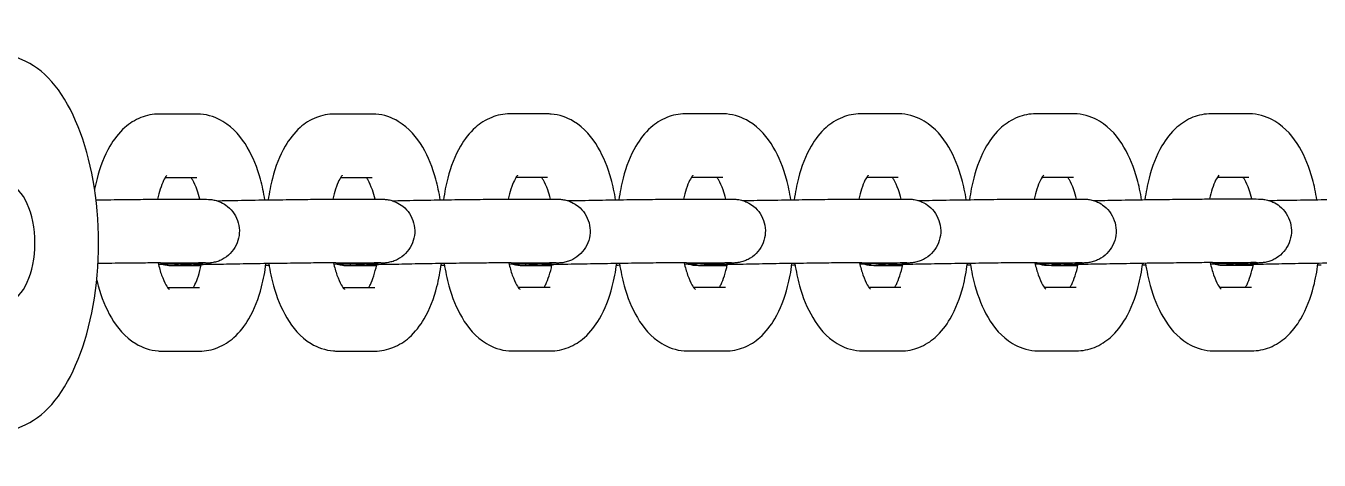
# Model space of a CAD drawing. Header units: millimetres. Extents: x 9332 to 13832, y 185 to 4585.
# Drawn here: x 10366.2 to 10488, y 2364.8 to 2405.7 of the extents above; entities that cross this region are included whole.
import ezdxf

# ---------------------------------------------------------------- set-up
doc = ezdxf.new("R2010")
doc.units = ezdxf.units.MM
doc.layers.add('AM_4', color=3, linetype='Continuous', lineweight=25)

msp = doc.modelspace()

# ---------------------------------------------------------------- linework, layer by layer
at = {"layer": 'AM_4'}
for p, q in [((10366.17, 2402.29), (10358.6, 2405.66)), ((10382.27, 2397.36), (10378.72, 2397.36)), ((10398.79, 2397.36), (10395.24, 2397.36)), ((10415.31, 2397.37), (10411.76, 2397.37)), ((10431.82, 2397.37), (10428.28, 2397.37)), ((10448.34, 2397.38), (10444.79, 2397.37)), ((10464.86, 2397.38), (10461.31, 2397.38)), ((10481.38, 2397.38), (10477.83, 2397.38)), ((10382.28, 2391.36), (10379.3, 2391.36)), ((10398.79, 2391.36), (10395.81, 2391.36)), ((10415.31, 2391.37), (10412.33, 2391.37)), ((10431.83, 2391.37), (10428.85, 2391.37)), ((10448.34, 2391.38), (10445.37, 2391.38)), ((10464.86, 2391.38), (10461.88, 2391.38)), ((10481.38, 2391.38), (10478.4, 2391.38)), ((10378.86, 2389.34), (10382.45, 2389.34)), ((10395.37, 2389.34), (10398.97, 2389.34)), ((10411.89, 2389.34), (10415.49, 2389.34)), ((10428.41, 2389.35), (10432, 2389.35)), ((10444.92, 2389.35), (10448.52, 2389.35)), ((10461.44, 2389.35), (10465.04, 2389.35)), ((10477.96, 2389.36), (10481.55, 2389.36)), ((10378.86, 2383.34), (10382.45, 2383.34)), ((10382.68, 2383.05), (10380.71, 2383.05)), ((10395.37, 2383.34), (10398.97, 2383.34)), ((10399.2, 2383.06), (10397.23, 2383.06)), ((10411.89, 2383.34), (10415.49, 2383.34)), ((10415.71, 2383.06), (10413.75, 2383.06)), ((10428.41, 2383.35), (10432, 2383.35)), ((10432.23, 2383.07), (10430.26, 2383.06)), ((10444.92, 2383.35), (10448.52, 2383.35)), ((10448.75, 2383.07), (10446.78, 2383.07)), ((10461.44, 2383.35), (10465.04, 2383.35)), ((10465.26, 2383.07), (10463.3, 2383.07)), ((10477.96, 2383.36), (10481.55, 2383.36)), ((10481.78, 2383.08), (10479.81, 2383.08)), ((10379.51, 2381.03), (10382.53, 2381.03)), ((10396.03, 2381.03), (10399.05, 2381.03)), ((10412.55, 2381.04), (10415.57, 2381.04)), ((10429.06, 2381.04), (10432.08, 2381.04)), ((10445.58, 2381.04), (10448.6, 2381.04)), ((10462.1, 2381.05), (10465.12, 2381.05)), ((10478.61, 2381.05), (10481.63, 2381.05)), ((10378.98, 2375.03), (10382.53, 2375.03)), ((10395.5, 2375.03), (10399.05, 2375.03)), ((10412.02, 2375.04), (10415.57, 2375.04)), ((10428.53, 2375.04), (10432.08, 2375.04)), ((10445.05, 2375.04), (10448.6, 2375.04)), ((10461.57, 2375.05), (10465.12, 2375.05)), ((10478.08, 2375.05), (10481.63, 2375.05)), ((10358.6, 2364.76), (10366.17, 2368.13))]:
    msp.add_line(p, q, dxfattribs=at)
for major_axis, start_param, end_param in [((0, -17.5), 0.218837, 2.922755), ((0, 5.5), 1.766897, 7.657881)]:
    msp.add_ellipse((10364.27, 2385.21), major_axis=major_axis, ratio=0.5, start_param=start_param, end_param=end_param, dxfattribs=at)
for points, knots in [([(10378.72, 2397.36), (10378.13, 2397.36), (10377.54, 2397.24), (10376.43, 2396.8), (10375.93, 2396.46), (10374.91, 2395.57), (10374.46, 2394.97), (10373.54, 2393.41), (10373.16, 2392.39), (10372.79, 2390.96), (10372.72, 2390.62), (10372.65, 2390.28)], [3.141593, 3.141593, 3.141593, 3.141593, 3.311695, 3.311695, 3.501936, 3.501936, 3.767115, 3.767115, 4.150252, 4.150252, 4.267139, 4.267139, 4.267139, 4.267139]), ([(10388.69, 2389.27), (10388.58, 2389.94), (10388.44, 2390.59), (10387.97, 2392.3), (10387.57, 2393.31), (10386.48, 2395.16), (10385.78, 2396.03), (10384.13, 2397.02), (10383.4, 2397.29), (10382.51, 2397.36), (10382.39, 2397.36), (10382.27, 2397.36)], [8.177323, 8.177323, 8.177323, 8.177323, 8.396757, 8.396757, 8.775646, 8.775646, 9.166126, 9.166126, 9.391469, 9.391469, 9.424778, 9.424778, 9.424778, 9.424778]), ([(10395.24, 2397.36), (10394.65, 2397.36), (10394.06, 2397.24), (10392.95, 2396.8), (10392.44, 2396.47), (10391.43, 2395.57), (10390.97, 2394.97), (10390.06, 2393.41), (10389.68, 2392.39), (10389.23, 2390.65), (10389.1, 2389.97), (10389, 2389.27)], [3.141593, 3.141593, 3.141593, 3.141593, 3.311695, 3.311695, 3.501936, 3.501936, 3.767115, 3.767115, 4.150252, 4.150252, 4.378671, 4.378671, 4.378671, 4.378671]), ([(10405.21, 2389.27), (10405.1, 2389.94), (10404.96, 2390.59), (10404.48, 2392.3), (10404.09, 2393.31), (10403, 2395.17), (10402.3, 2396.03), (10400.65, 2397.03), (10399.92, 2397.29), (10399.02, 2397.36), (10398.91, 2397.36), (10398.79, 2397.36)], [8.177323, 8.177323, 8.177323, 8.177323, 8.396757, 8.396757, 8.775646, 8.775646, 9.166126, 9.166126, 9.391469, 9.391469, 9.424778, 9.424778, 9.424778, 9.424778]), ([(10411.76, 2397.37), (10411.17, 2397.37), (10410.58, 2397.25), (10409.46, 2396.8), (10408.96, 2396.47), (10407.94, 2395.57), (10407.49, 2394.98), (10406.58, 2393.42), (10406.19, 2392.4), (10405.74, 2390.65), (10405.61, 2389.97), (10405.52, 2389.28)], [3.141593, 3.141593, 3.141593, 3.141593, 3.311695, 3.311695, 3.501936, 3.501936, 3.767115, 3.767115, 4.150252, 4.150252, 4.378671, 4.378671, 4.378671, 4.378671]), ([(10421.72, 2389.28), (10421.62, 2389.94), (10421.48, 2390.6), (10421, 2392.31), (10420.6, 2393.32), (10419.51, 2395.17), (10418.81, 2396.04), (10417.17, 2397.03), (10416.44, 2397.3), (10415.54, 2397.36), (10415.42, 2397.37), (10415.31, 2397.37)], [8.177323, 8.177323, 8.177323, 8.177323, 8.396757, 8.396757, 8.775646, 8.775646, 9.166126, 9.166126, 9.391469, 9.391469, 9.424778, 9.424778, 9.424778, 9.424778]), ([(10428.28, 2397.37), (10427.68, 2397.37), (10427.09, 2397.25), (10425.98, 2396.81), (10425.48, 2396.47), (10424.46, 2395.58), (10424.01, 2394.98), (10423.09, 2393.42), (10422.71, 2392.4), (10422.26, 2390.65), (10422.13, 2389.98), (10422.04, 2389.28)], [3.141593, 3.141593, 3.141593, 3.141593, 3.311695, 3.311695, 3.501936, 3.501936, 3.767115, 3.767115, 4.150252, 4.150252, 4.378671, 4.378671, 4.378671, 4.378671]), ([(10438.24, 2389.28), (10438.13, 2389.95), (10437.99, 2390.6), (10437.52, 2392.31), (10437.12, 2393.32), (10436.03, 2395.17), (10435.33, 2396.04), (10433.68, 2397.03), (10432.95, 2397.3), (10432.06, 2397.37), (10431.94, 2397.37), (10431.82, 2397.37)], [8.177323, 8.177323, 8.177323, 8.177323, 8.396757, 8.396757, 8.775646, 8.775646, 9.166126, 9.166126, 9.391469, 9.391469, 9.424778, 9.424778, 9.424778, 9.424778]), ([(10444.79, 2397.37), (10444.2, 2397.37), (10443.61, 2397.25), (10442.5, 2396.81), (10441.99, 2396.48), (10440.98, 2395.58), (10440.52, 2394.98), (10439.61, 2393.42), (10439.23, 2392.4), (10438.78, 2390.66), (10438.65, 2389.98), (10438.55, 2389.28)], [3.141593, 3.141593, 3.141593, 3.141593, 3.311695, 3.311695, 3.501936, 3.501936, 3.767115, 3.767115, 4.150252, 4.150252, 4.378671, 4.378671, 4.378671, 4.378671]), ([(10454.76, 2389.28), (10454.65, 2389.95), (10454.51, 2390.6), (10454.03, 2392.32), (10453.64, 2393.33), (10452.55, 2395.18), (10451.85, 2396.05), (10450.2, 2397.04), (10449.47, 2397.3), (10448.57, 2397.37), (10448.46, 2397.38), (10448.34, 2397.38)], [8.177323, 8.177323, 8.177323, 8.177323, 8.396757, 8.396757, 8.775646, 8.775646, 9.166126, 9.166126, 9.391469, 9.391469, 9.424778, 9.424778, 9.424778, 9.424778]), ([(10461.31, 2397.38), (10460.72, 2397.38), (10460.13, 2397.26), (10459.01, 2396.81), (10458.51, 2396.48), (10457.49, 2395.59), (10457.04, 2394.99), (10456.13, 2393.43), (10455.74, 2392.41), (10455.29, 2390.66), (10455.16, 2389.98), (10455.07, 2389.29)], [3.141593, 3.141593, 3.141593, 3.141593, 3.311695, 3.311695, 3.501936, 3.501936, 3.767115, 3.767115, 4.150252, 4.150252, 4.378671, 4.378671, 4.378671, 4.378671]), ([(10471.27, 2389.29), (10471.17, 2389.96), (10471.03, 2390.61), (10470.55, 2392.32), (10470.15, 2393.33), (10469.06, 2395.18), (10468.36, 2396.05), (10466.72, 2397.04), (10465.99, 2397.31), (10465.09, 2397.37), (10464.97, 2397.38), (10464.86, 2397.38)], [8.177323, 8.177323, 8.177323, 8.177323, 8.396757, 8.396757, 8.775646, 8.775646, 9.166126, 9.166126, 9.391469, 9.391469, 9.424778, 9.424778, 9.424778, 9.424778]), ([(10477.83, 2397.38), (10477.23, 2397.38), (10476.64, 2397.26), (10475.53, 2396.82), (10475.03, 2396.48), (10474.01, 2395.59), (10473.56, 2394.99), (10472.64, 2393.43), (10472.26, 2392.41), (10471.81, 2390.67), (10471.68, 2389.99), (10471.59, 2389.29)], [3.141593, 3.141593, 3.141593, 3.141593, 3.311695, 3.311695, 3.501936, 3.501936, 3.767115, 3.767115, 4.150252, 4.150252, 4.378671, 4.378671, 4.378671, 4.378671]), ([(10487.79, 2389.29), (10487.68, 2389.96), (10487.54, 2390.61), (10487.07, 2392.32), (10486.67, 2393.33), (10485.58, 2395.18), (10484.88, 2396.05), (10483.23, 2397.04), (10482.5, 2397.31), (10481.61, 2397.38), (10481.49, 2397.38), (10481.38, 2397.38)], [8.177323, 8.177323, 8.177323, 8.177323, 8.396757, 8.396757, 8.775646, 8.775646, 9.166126, 9.166126, 9.391469, 9.391469, 9.424778, 9.424778, 9.424778, 9.424778]), ([(10379.46, 2391.58), (10379.46, 2391.58), (10379.44, 2391.56), (10379.33, 2391.42), (10379.24, 2391.28), (10379.04, 2390.88), (10378.93, 2390.6), (10378.74, 2390), (10378.65, 2389.68), (10378.58, 2389.33)], [3.51873, 3.51873, 3.51873, 3.51873, 3.6574981, 3.6574981, 3.8425054, 3.8425054, 4.0534741, 4.0534741, 4.2344337, 4.2344337, 4.2344337, 4.2344337]), ([(10395.98, 2391.59), (10395.98, 2391.59), (10395.95, 2391.56), (10395.85, 2391.42), (10395.76, 2391.28), (10395.56, 2390.89), (10395.45, 2390.61), (10395.25, 2390), (10395.17, 2389.68), (10395.1, 2389.34)], [3.51873, 3.51873, 3.51873, 3.51873, 3.6574981, 3.6574981, 3.8425054, 3.8425054, 4.0534741, 4.0534741, 4.2344337, 4.2344337, 4.2344337, 4.2344337]), ([(10412.5, 2391.59), (10412.5, 2391.59), (10412.47, 2391.56), (10412.36, 2391.42), (10412.28, 2391.29), (10412.08, 2390.89), (10411.96, 2390.61), (10411.77, 2390), (10411.68, 2389.69), (10411.61, 2389.34)], [3.51873, 3.51873, 3.51873, 3.51873, 3.6574981, 3.6574981, 3.8425054, 3.8425054, 4.0534741, 4.0534741, 4.2344337, 4.2344337, 4.2344337, 4.2344337]), ([(10429.01, 2391.59), (10429.01, 2391.59), (10428.99, 2391.57), (10428.88, 2391.43), (10428.79, 2391.29), (10428.59, 2390.89), (10428.48, 2390.62), (10428.29, 2390.01), (10428.2, 2389.69), (10428.13, 2389.35)], [3.51873, 3.51873, 3.51873, 3.51873, 3.6574981, 3.6574981, 3.8425054, 3.8425054, 4.0534741, 4.0534741, 4.2344337, 4.2344337, 4.2344337, 4.2344337]), ([(10445.53, 2391.6), (10445.53, 2391.6), (10445.5, 2391.57), (10445.4, 2391.43), (10445.31, 2391.3), (10445.11, 2390.9), (10445, 2390.62), (10444.8, 2390.01), (10444.72, 2389.69), (10444.65, 2389.35)], [3.51873, 3.51873, 3.51873, 3.51873, 3.6574981, 3.6574981, 3.8425054, 3.8425054, 4.0534741, 4.0534741, 4.2344337, 4.2344337, 4.2344337, 4.2344337]), ([(10462.05, 2391.6), (10462.05, 2391.6), (10462.02, 2391.57), (10461.91, 2391.44), (10461.83, 2391.3), (10461.63, 2390.9), (10461.51, 2390.62), (10461.32, 2390.01), (10461.24, 2389.7), (10461.16, 2389.35)], [3.51873, 3.51873, 3.51873, 3.51873, 3.6574981, 3.6574981, 3.8425054, 3.8425054, 4.0534741, 4.0534741, 4.2344337, 4.2344337, 4.2344337, 4.2344337]), ([(10478.56, 2391.61), (10478.56, 2391.61), (10478.54, 2391.58), (10478.43, 2391.44), (10478.34, 2391.3), (10478.15, 2390.9), (10478.03, 2390.63), (10477.84, 2390.02), (10477.75, 2389.7), (10477.68, 2389.36)], [3.51873, 3.51873, 3.51873, 3.51873, 3.6574981, 3.6574981, 3.8425054, 3.8425054, 4.0534741, 4.0534741, 4.2344337, 4.2344337, 4.2344337, 4.2344337]), ([(10382.56, 2389.34), (10382.48, 2389.65), (10382.39, 2389.94), (10382.17, 2390.58), (10382.02, 2390.9), (10381.84, 2391.22), (10381.79, 2391.3), (10381.75, 2391.36)], [8.3471885, 8.3471885, 8.3471885, 8.3471885, 8.5142019, 8.5142019, 8.7562917, 8.7562917, 8.8552962, 8.8552962, 8.8552962, 8.8552962]), ([(10399.08, 2389.34), (10399, 2389.65), (10398.91, 2389.95), (10398.68, 2390.59), (10398.54, 2390.9), (10398.36, 2391.22), (10398.31, 2391.3), (10398.26, 2391.36)], [8.3471885, 8.3471885, 8.3471885, 8.3471885, 8.5142019, 8.5142019, 8.7562917, 8.7562917, 8.8552962, 8.8552962, 8.8552962, 8.8552962]), ([(10415.59, 2389.34), (10415.51, 2389.66), (10415.43, 2389.95), (10415.2, 2390.59), (10415.05, 2390.91), (10414.87, 2391.23), (10414.82, 2391.3), (10414.78, 2391.37)], [8.3471885, 8.3471885, 8.3471885, 8.3471885, 8.5142019, 8.5142019, 8.7562917, 8.7562917, 8.8552962, 8.8552962, 8.8552962, 8.8552962]), ([(10432.11, 2389.35), (10432.03, 2389.66), (10431.94, 2389.95), (10431.72, 2390.59), (10431.57, 2390.91), (10431.39, 2391.23), (10431.34, 2391.31), (10431.3, 2391.37)], [8.3471885, 8.3471885, 8.3471885, 8.3471885, 8.5142019, 8.5142019, 8.7562917, 8.7562917, 8.8552962, 8.8552962, 8.8552962, 8.8552962]), ([(10448.63, 2389.35), (10448.55, 2389.67), (10448.46, 2389.96), (10448.23, 2390.6), (10448.09, 2390.91), (10447.91, 2391.23), (10447.86, 2391.31), (10447.81, 2391.38)], [8.3471885, 8.3471885, 8.3471885, 8.3471885, 8.5142019, 8.5142019, 8.7562917, 8.7562917, 8.8552962, 8.8552962, 8.8552962, 8.8552962]), ([(10465.14, 2389.35), (10465.06, 2389.67), (10464.98, 2389.96), (10464.75, 2390.6), (10464.61, 2390.92), (10464.42, 2391.24), (10464.37, 2391.32), (10464.33, 2391.38)], [8.3471885, 8.3471885, 8.3471885, 8.3471885, 8.5142019, 8.5142019, 8.7562917, 8.7562917, 8.8552962, 8.8552962, 8.8552962, 8.8552962]), ([(10481.66, 2389.36), (10481.58, 2389.67), (10481.49, 2389.97), (10481.27, 2390.61), (10481.12, 2390.92), (10480.94, 2391.24), (10480.89, 2391.32), (10480.85, 2391.38)], [8.3471885, 8.3471885, 8.3471885, 8.3471885, 8.5142019, 8.5142019, 8.7562917, 8.7562917, 8.8552962, 8.8552962, 8.8552962, 8.8552962]), ([(10372.78, 2389.27), (10373.15, 2389.28), (10373.51, 2389.28), (10374.7, 2389.3), (10375.5, 2389.31), (10376.93, 2389.32), (10377.57, 2389.33), (10378.38, 2389.33), (10378.64, 2389.34), (10378.86, 2389.34)], [2.5896434, 2.5896434, 2.5896434, 2.5896434, 2.7003333, 2.7003333, 2.9620572, 2.9620572, 3.2243164, 3.2243164, 3.3694963, 3.3694963, 3.3694963, 3.3694963]), ([(10382.45, 2389.34), (10382.88, 2389.34), (10383.09, 2389.34), (10383.42, 2389.32), (10383.46, 2389.32), (10383.56, 2389.31), (10383.62, 2389.31), (10383.76, 2389.29), (10383.83, 2389.27), (10383.98, 2389.24), (10384.06, 2389.22), (10384.27, 2389.16), (10384.41, 2389.11), (10384.77, 2388.94), (10384.98, 2388.81), (10385.41, 2388.46), (10385.62, 2388.23), (10385.97, 2387.7), (10386.1, 2387.4), (10386.27, 2386.79), (10386.3, 2386.46), (10386.26, 2385.83), (10386.19, 2385.51), (10385.96, 2384.92), (10385.79, 2384.64), (10385.38, 2384.15), (10385.13, 2383.93), (10384.73, 2383.69), (10384.59, 2383.61), (10384.31, 2383.5), (10384.18, 2383.45), (10383.96, 2383.4), (10383.88, 2383.38), (10383.73, 2383.35), (10383.67, 2383.34), (10383.59, 2383.33), (10383.55, 2383.33), (10383.47, 2383.32), (10383.43, 2383.32), (10383.28, 2383.31), (10383.17, 2383.31), (10382.81, 2383.29), (10382.54, 2383.28), (10381.69, 2383.26), (10381.03, 2383.24), (10379.78, 2383.21), (10379.24, 2383.2), (10378.67, 2383.19)], [0, 0, 0, 0, 0.281853, 0.281853, 0.315187, 0.315187, 0.34452, 0.34452, 0.369391, 0.369391, 0.394699, 0.394699, 0.438559, 0.438559, 0.512467, 0.512467, 0.605515, 0.605515, 0.701047, 0.701047, 0.796687, 0.796687, 0.892331, 0.892331, 0.987974, 0.987974, 1.083586, 1.083586, 1.130463, 1.130463, 1.17418, 1.17418, 1.201861, 1.201861, 1.229399, 1.229399, 1.252836, 1.252836, 1.296134, 1.296134, 1.425776, 1.425776, 1.621313, 1.621313, 1.911073, 1.911073, 2.099225, 2.099225, 2.099225, 2.099225]), ([(10384.17, 2389.19), (10384.5, 2389.2), (10384.85, 2389.2), (10386.03, 2389.23), (10386.91, 2389.24), (10388.66, 2389.27), (10389.55, 2389.28), (10391.22, 2389.3), (10392.02, 2389.31), (10393.45, 2389.33), (10394.09, 2389.33), (10394.9, 2389.34), (10395.15, 2389.34), (10395.37, 2389.34)], [2.062407, 2.062407, 2.062407, 2.062407, 2.176173, 2.176173, 2.438577, 2.438577, 2.700333, 2.700333, 2.962057, 2.962057, 3.224316, 3.224316, 3.369496, 3.369496, 3.369496, 3.369496]), ([(10398.97, 2389.34), (10399.39, 2389.34), (10399.61, 2389.34), (10399.93, 2389.33), (10399.97, 2389.32), (10400.07, 2389.32), (10400.13, 2389.31), (10400.27, 2389.29), (10400.35, 2389.28), (10400.5, 2389.25), (10400.58, 2389.23), (10400.79, 2389.16), (10400.93, 2389.11), (10401.28, 2388.95), (10401.49, 2388.82), (10401.93, 2388.47), (10402.14, 2388.23), (10402.49, 2387.71), (10402.62, 2387.41), (10402.78, 2386.79), (10402.82, 2386.47), (10402.78, 2385.83), (10402.71, 2385.51), (10402.47, 2384.92), (10402.31, 2384.64), (10401.9, 2384.15), (10401.65, 2383.94), (10401.25, 2383.69), (10401.11, 2383.62), (10400.83, 2383.5), (10400.69, 2383.46), (10400.48, 2383.4), (10400.39, 2383.38), (10400.25, 2383.36), (10400.19, 2383.35), (10400.1, 2383.34), (10400.07, 2383.33), (10399.99, 2383.33), (10399.95, 2383.32), (10399.8, 2383.31), (10399.69, 2383.31), (10399.33, 2383.29), (10399.05, 2383.29), (10398.2, 2383.26), (10397.54, 2383.25), (10396.29, 2383.22), (10395.75, 2383.21), (10395.18, 2383.2)], [0, 0, 0, 0, 0.281853, 0.281853, 0.315187, 0.315187, 0.34452, 0.34452, 0.369391, 0.369391, 0.394699, 0.394699, 0.438559, 0.438559, 0.512467, 0.512467, 0.605515, 0.605515, 0.701047, 0.701047, 0.796687, 0.796687, 0.892331, 0.892331, 0.987974, 0.987974, 1.083586, 1.083586, 1.130463, 1.130463, 1.17418, 1.17418, 1.201861, 1.201861, 1.229399, 1.229399, 1.252836, 1.252836, 1.296134, 1.296134, 1.425776, 1.425776, 1.621313, 1.621313, 1.911073, 1.911073, 2.099225, 2.099225, 2.099225, 2.099225]), ([(10400.68, 2389.19), (10401.02, 2389.2), (10401.37, 2389.21), (10402.55, 2389.23), (10403.43, 2389.24), (10405.18, 2389.27), (10406.06, 2389.29), (10407.73, 2389.31), (10408.54, 2389.32), (10409.96, 2389.33), (10410.61, 2389.34), (10411.42, 2389.34), (10411.67, 2389.34), (10411.89, 2389.34)], [2.062407, 2.062407, 2.062407, 2.062407, 2.176173, 2.176173, 2.438577, 2.438577, 2.700333, 2.700333, 2.962057, 2.962057, 3.224316, 3.224316, 3.369496, 3.369496, 3.369496, 3.369496]), ([(10415.49, 2389.34), (10415.91, 2389.34), (10416.12, 2389.35), (10416.45, 2389.33), (10416.49, 2389.33), (10416.59, 2389.32), (10416.65, 2389.31), (10416.79, 2389.29), (10416.86, 2389.28), (10417.01, 2389.25), (10417.09, 2389.23), (10417.31, 2389.17), (10417.45, 2389.11), (10417.8, 2388.95), (10418.01, 2388.82), (10418.44, 2388.47), (10418.66, 2388.24), (10419, 2387.71), (10419.14, 2387.41), (10419.3, 2386.8), (10419.33, 2386.47), (10419.3, 2385.84), (10419.23, 2385.52), (10418.99, 2384.92), (10418.82, 2384.64), (10418.41, 2384.16), (10418.16, 2383.94), (10417.76, 2383.69), (10417.62, 2383.62), (10417.35, 2383.51), (10417.21, 2383.46), (10416.99, 2383.4), (10416.91, 2383.39), (10416.77, 2383.36), (10416.71, 2383.35), (10416.62, 2383.34), (10416.59, 2383.34), (10416.51, 2383.33), (10416.47, 2383.33), (10416.31, 2383.32), (10416.2, 2383.31), (10415.85, 2383.3), (10415.57, 2383.29), (10414.72, 2383.27), (10414.06, 2383.25), (10412.81, 2383.22), (10412.27, 2383.21), (10411.7, 2383.2)], [0, 0, 0, 0, 0.281853, 0.281853, 0.315187, 0.315187, 0.34452, 0.34452, 0.369391, 0.369391, 0.394699, 0.394699, 0.438559, 0.438559, 0.512467, 0.512467, 0.605515, 0.605515, 0.701047, 0.701047, 0.796687, 0.796687, 0.892331, 0.892331, 0.987974, 0.987974, 1.083586, 1.083586, 1.130463, 1.130463, 1.17418, 1.17418, 1.201861, 1.201861, 1.229399, 1.229399, 1.252836, 1.252836, 1.296134, 1.296134, 1.425776, 1.425776, 1.621313, 1.621313, 1.911073, 1.911073, 2.099225, 2.099225, 2.099225, 2.099225]), ([(10417.2, 2389.2), (10417.54, 2389.2), (10417.89, 2389.21), (10419.07, 2389.23), (10419.95, 2389.25), (10421.69, 2389.28), (10422.58, 2389.29), (10424.25, 2389.31), (10425.05, 2389.32), (10426.48, 2389.34), (10427.12, 2389.34), (10427.93, 2389.35), (10428.19, 2389.35), (10428.41, 2389.35)], [2.062407, 2.062407, 2.062407, 2.062407, 2.176173, 2.176173, 2.438577, 2.438577, 2.700333, 2.700333, 2.962057, 2.962057, 3.224316, 3.224316, 3.369496, 3.369496, 3.369496, 3.369496]), ([(10432, 2389.35), (10432.43, 2389.35), (10432.64, 2389.35), (10432.97, 2389.33), (10433.01, 2389.33), (10433.11, 2389.32), (10433.17, 2389.32), (10433.31, 2389.3), (10433.38, 2389.29), (10433.53, 2389.25), (10433.61, 2389.23), (10433.83, 2389.17), (10433.96, 2389.12), (10434.32, 2388.95), (10434.53, 2388.82), (10434.96, 2388.47), (10435.17, 2388.24), (10435.52, 2387.71), (10435.65, 2387.42), (10435.82, 2386.8), (10435.85, 2386.48), (10435.81, 2385.84), (10435.74, 2385.52), (10435.51, 2384.93), (10435.34, 2384.65), (10434.93, 2384.16), (10434.68, 2383.95), (10434.28, 2383.7), (10434.14, 2383.63), (10433.86, 2383.51), (10433.73, 2383.46), (10433.51, 2383.41), (10433.43, 2383.39), (10433.28, 2383.36), (10433.22, 2383.36), (10433.14, 2383.34), (10433.1, 2383.34), (10433.02, 2383.33), (10432.98, 2383.33), (10432.83, 2383.32), (10432.72, 2383.32), (10432.36, 2383.3), (10432.09, 2383.29), (10431.24, 2383.27), (10430.58, 2383.25), (10429.33, 2383.23), (10428.79, 2383.21), (10428.22, 2383.2)], [0, 0, 0, 0, 0.281853, 0.281853, 0.315187, 0.315187, 0.34452, 0.34452, 0.369391, 0.369391, 0.394699, 0.394699, 0.438559, 0.438559, 0.512467, 0.512467, 0.605515, 0.605515, 0.701047, 0.701047, 0.796687, 0.796687, 0.892331, 0.892331, 0.987974, 0.987974, 1.083586, 1.083586, 1.130463, 1.130463, 1.17418, 1.17418, 1.201861, 1.201861, 1.229399, 1.229399, 1.252836, 1.252836, 1.296134, 1.296134, 1.425776, 1.425776, 1.621313, 1.621313, 1.911073, 1.911073, 2.099225, 2.099225, 2.099225, 2.099225]), ([(10433.72, 2389.2), (10434.05, 2389.21), (10434.4, 2389.22), (10435.58, 2389.24), (10436.47, 2389.25), (10438.21, 2389.28), (10439.1, 2389.29), (10440.77, 2389.32), (10441.57, 2389.32), (10443, 2389.34), (10443.64, 2389.34), (10444.45, 2389.35), (10444.71, 2389.35), (10444.92, 2389.35)], [2.062407, 2.062407, 2.062407, 2.062407, 2.176173, 2.176173, 2.438577, 2.438577, 2.700333, 2.700333, 2.962057, 2.962057, 3.224316, 3.224316, 3.369496, 3.369496, 3.369496, 3.369496]), ([(10448.52, 2389.35), (10448.94, 2389.35), (10449.16, 2389.35), (10449.48, 2389.34), (10449.52, 2389.34), (10449.62, 2389.33), (10449.69, 2389.32), (10449.82, 2389.3), (10449.9, 2389.29), (10450.05, 2389.26), (10450.13, 2389.24), (10450.34, 2389.17), (10450.48, 2389.12), (10450.83, 2388.96), (10451.05, 2388.83), (10451.48, 2388.48), (10451.69, 2388.24), (10452.04, 2387.72), (10452.17, 2387.42), (10452.33, 2386.8), (10452.37, 2386.48), (10452.33, 2385.84), (10452.26, 2385.52), (10452.02, 2384.93), (10451.86, 2384.65), (10451.45, 2384.16), (10451.2, 2383.95), (10450.8, 2383.7), (10450.66, 2383.63), (10450.38, 2383.51), (10450.24, 2383.47), (10450.03, 2383.41), (10449.94, 2383.39), (10449.8, 2383.37), (10449.74, 2383.36), (10449.65, 2383.35), (10449.62, 2383.35), (10449.54, 2383.34), (10449.5, 2383.34), (10449.35, 2383.32), (10449.24, 2383.32), (10448.88, 2383.31), (10448.6, 2383.3), (10447.75, 2383.27), (10447.09, 2383.26), (10445.84, 2383.23), (10445.3, 2383.22), (10444.73, 2383.21)], [0, 0, 0, 0, 0.281853, 0.281853, 0.315187, 0.315187, 0.34452, 0.34452, 0.369391, 0.369391, 0.394699, 0.394699, 0.438559, 0.438559, 0.512467, 0.512467, 0.605515, 0.605515, 0.701047, 0.701047, 0.796687, 0.796687, 0.892331, 0.892331, 0.987974, 0.987974, 1.083586, 1.083586, 1.130463, 1.130463, 1.17418, 1.17418, 1.201861, 1.201861, 1.229399, 1.229399, 1.252836, 1.252836, 1.296134, 1.296134, 1.425776, 1.425776, 1.621313, 1.621313, 1.911073, 1.911073, 2.099225, 2.099225, 2.099225, 2.099225]), ([(10450.23, 2389.21), (10450.57, 2389.21), (10450.92, 2389.22), (10452.1, 2389.24), (10452.98, 2389.26), (10454.73, 2389.28), (10455.61, 2389.3), (10457.28, 2389.32), (10458.09, 2389.33), (10459.52, 2389.34), (10460.16, 2389.35), (10460.97, 2389.35), (10461.22, 2389.35), (10461.44, 2389.35)], [2.062407, 2.062407, 2.062407, 2.062407, 2.176173, 2.176173, 2.438577, 2.438577, 2.700333, 2.700333, 2.962057, 2.962057, 3.224316, 3.224316, 3.369496, 3.369496, 3.369496, 3.369496]), ([(10465.04, 2389.35), (10465.46, 2389.35), (10465.67, 2389.36), (10466, 2389.34), (10466.04, 2389.34), (10466.14, 2389.33), (10466.2, 2389.32), (10466.34, 2389.31), (10466.41, 2389.29), (10466.56, 2389.26), (10466.64, 2389.24), (10466.86, 2389.18), (10467, 2389.13), (10467.35, 2388.96), (10467.56, 2388.83), (10467.99, 2388.48), (10468.21, 2388.25), (10468.55, 2387.72), (10468.69, 2387.42), (10468.85, 2386.81), (10468.88, 2386.48), (10468.85, 2385.85), (10468.78, 2385.53), (10468.54, 2384.93), (10468.37, 2384.65), (10467.96, 2384.17), (10467.72, 2383.95), (10467.31, 2383.7), (10467.17, 2383.63), (10466.9, 2383.52), (10466.76, 2383.47), (10466.54, 2383.41), (10466.46, 2383.4), (10466.32, 2383.37), (10466.26, 2383.36), (10466.17, 2383.35), (10466.14, 2383.35), (10466.06, 2383.34), (10466.02, 2383.34), (10465.86, 2383.33), (10465.75, 2383.32), (10465.4, 2383.31), (10465.12, 2383.3), (10464.27, 2383.28), (10463.61, 2383.26), (10462.36, 2383.23), (10461.82, 2383.22), (10461.25, 2383.21)], [0, 0, 0, 0, 0.281853, 0.281853, 0.315187, 0.315187, 0.34452, 0.34452, 0.369391, 0.369391, 0.394699, 0.394699, 0.438559, 0.438559, 0.512467, 0.512467, 0.605515, 0.605515, 0.701047, 0.701047, 0.796687, 0.796687, 0.892331, 0.892331, 0.987974, 0.987974, 1.083586, 1.083586, 1.130463, 1.130463, 1.17418, 1.17418, 1.201861, 1.201861, 1.229399, 1.229399, 1.252836, 1.252836, 1.296134, 1.296134, 1.425776, 1.425776, 1.621313, 1.621313, 1.911073, 1.911073, 2.099225, 2.099225, 2.099225, 2.099225]), ([(10466.75, 2389.21), (10467.09, 2389.22), (10467.44, 2389.22), (10468.62, 2389.24), (10469.5, 2389.26), (10471.25, 2389.29), (10472.13, 2389.3), (10473.8, 2389.32), (10474.6, 2389.33), (10476.03, 2389.35), (10476.67, 2389.35), (10477.48, 2389.36), (10477.74, 2389.36), (10477.96, 2389.36)], [2.062407, 2.062407, 2.062407, 2.062407, 2.176173, 2.176173, 2.438577, 2.438577, 2.700333, 2.700333, 2.962057, 2.962057, 3.224316, 3.224316, 3.369496, 3.369496, 3.369496, 3.369496]), ([(10481.55, 2389.36), (10481.98, 2389.36), (10482.19, 2389.36), (10482.52, 2389.34), (10482.56, 2389.34), (10482.66, 2389.33), (10482.72, 2389.33), (10482.86, 2389.31), (10482.93, 2389.3), (10483.08, 2389.26), (10483.16, 2389.24), (10483.38, 2389.18), (10483.51, 2389.13), (10483.87, 2388.97), (10484.08, 2388.83), (10484.51, 2388.49), (10484.72, 2388.25), (10485.07, 2387.72), (10485.2, 2387.43), (10485.37, 2386.81), (10485.4, 2386.49), (10485.36, 2385.85), (10485.29, 2385.53), (10485.06, 2384.94), (10484.89, 2384.66), (10484.48, 2384.17), (10484.23, 2383.96), (10483.83, 2383.71), (10483.69, 2383.64), (10483.41, 2383.52), (10483.28, 2383.47), (10483.06, 2383.42), (10482.98, 2383.4), (10482.83, 2383.37), (10482.77, 2383.37), (10482.69, 2383.36), (10482.65, 2383.35), (10482.57, 2383.35), (10482.53, 2383.34), (10482.38, 2383.33), (10482.27, 2383.33), (10481.91, 2383.31), (10481.64, 2383.3), (10480.79, 2383.28), (10480.13, 2383.26), (10478.88, 2383.24), (10478.34, 2383.23), (10477.77, 2383.21)], [0, 0, 0, 0, 0.281853, 0.281853, 0.315187, 0.315187, 0.34452, 0.34452, 0.369391, 0.369391, 0.394699, 0.394699, 0.438559, 0.438559, 0.512467, 0.512467, 0.605515, 0.605515, 0.701047, 0.701047, 0.796687, 0.796687, 0.892331, 0.892331, 0.987974, 0.987974, 1.083586, 1.083586, 1.130463, 1.130463, 1.17418, 1.17418, 1.201861, 1.201861, 1.229399, 1.229399, 1.252836, 1.252836, 1.296134, 1.296134, 1.425776, 1.425776, 1.621313, 1.621313, 1.911073, 1.911073, 2.099225, 2.099225, 2.099225, 2.099225]), ([(10483.27, 2389.21), (10483.6, 2389.22), (10483.95, 2389.23), (10485.13, 2389.25), (10486.02, 2389.26), (10487.76, 2389.29), (10488.65, 2389.3), (10490.32, 2389.33), (10491.12, 2389.34), (10492.55, 2389.35), (10493.19, 2389.36), (10494, 2389.36), (10494.26, 2389.36), (10494.47, 2389.36)], [2.062407, 2.062407, 2.062407, 2.062407, 2.176173, 2.176173, 2.438577, 2.438577, 2.700333, 2.700333, 2.962057, 2.962057, 3.224316, 3.224316, 3.369496, 3.369496, 3.369496, 3.369496]), ([(10378.86, 2383.34), (10378.5, 2383.34), (10378.02, 2383.33), (10376.88, 2383.32), (10376.19, 2383.32), (10374.7, 2383.3), (10373.88, 2383.29), (10373.01, 2383.28), (10372.99, 2383.28), (10372.97, 2383.28)], [0, 0, 0, 0, 0.2482629, 0.2482629, 0.4999508, 0.4999508, 0.7573226, 0.7573226, 0.7635918, 0.7635918, 0.7635918, 0.7635918]), ([(10378.63, 2383.34), (10378.73, 2382.91), (10378.84, 2382.52), (10379.09, 2381.81), (10379.24, 2381.49), (10379.48, 2381.07), (10379.58, 2380.94), (10379.66, 2380.85), (10379.67, 2380.83), (10379.67, 2380.83)], [5.1569347, 5.1569347, 5.1569347, 5.1569347, 5.3726092, 5.3726092, 5.6146991, 5.6146991, 5.8232679, 5.8232679, 5.9226994, 5.9226994, 5.9226994, 5.9226994]), ([(10380.71, 2383.05), (10380.29, 2383.05), (10380.07, 2383.05), (10379.75, 2383.07), (10379.71, 2383.07), (10379.61, 2383.08), (10379.55, 2383.08), (10379.41, 2383.1), (10379.33, 2383.12), (10379.18, 2383.15), (10379.1, 2383.17), (10379.02, 2383.19), (10379.01, 2383.2), (10379, 2383.2)], [0, 0, 0, 0, 0.2818527, 0.2818527, 0.3151869, 0.3151869, 0.3445202, 0.3445202, 0.3693908, 0.3693908, 0.3946985, 0.3946985, 0.3977085, 0.3977085, 0.3977085, 0.3977085]), ([(10395.37, 2383.34), (10395.02, 2383.34), (10394.54, 2383.34), (10393.39, 2383.33), (10392.71, 2383.32), (10391.22, 2383.3), (10390.39, 2383.29), (10388.7, 2383.27), (10387.82, 2383.25), (10386.11, 2383.23), (10385.26, 2383.21), (10383.72, 2383.18), (10383, 2383.17), (10381.78, 2383.14), (10381.26, 2383.12), (10380.69, 2383.11), (10380.53, 2383.1), (10380.3, 2383.09), (10380.21, 2383.09), (10380.17, 2383.09), (10380.17, 2383.09), (10380.17, 2383.09)], [0, 0, 0, 0, 0.248263, 0.248263, 0.499951, 0.499951, 0.757323, 0.757323, 1.01581, 1.01581, 1.274573, 1.274573, 1.533118, 1.533118, 1.790623, 1.790623, 1.915683, 1.915683, 2.034039, 2.034039, 2.06119, 2.06119, 2.06119, 2.06119]), ([(10381.96, 2381.03), (10382, 2381.1), (10382.05, 2381.19), (10382.21, 2381.51), (10382.33, 2381.79), (10382.53, 2382.42), (10382.62, 2382.78), (10382.7, 2383.16)], [6.8799113, 6.8799113, 6.8799113, 6.8799113, 6.984098, 6.984098, 7.1950668, 7.1950668, 7.3940257, 7.3940257, 7.3940257, 7.3940257]), ([(10383.09, 2383.33), (10383.09, 2383.33), (10383.08, 2383.33), (10383.01, 2383.33), (10382.91, 2383.33), (10382.7, 2383.34), (10382.58, 2383.34), (10382.45, 2383.34)], [3.0785226, 3.0785226, 3.0785226, 3.0785226, 3.1279244, 3.1279244, 3.2407431, 3.2407431, 3.3329626, 3.3329626, 3.3329626, 3.3329626]), ([(10382.53, 2375.03), (10383.13, 2375.03), (10383.72, 2375.15), (10384.83, 2375.59), (10385.33, 2375.93), (10386.35, 2376.82), (10386.8, 2377.42), (10387.72, 2378.98), (10388.1, 2380), (10388.56, 2381.79), (10388.7, 2382.52), (10388.79, 2383.27)], [6.283185, 6.283185, 6.283185, 6.283185, 6.453287, 6.453287, 6.643528, 6.643528, 6.908708, 6.908708, 7.291845, 7.291845, 7.536575, 7.536575, 7.536575, 7.536575]), ([(10389.06, 2383.27), (10389.17, 2382.55), (10389.32, 2381.85), (10389.81, 2380.09), (10390.21, 2379.08), (10391.3, 2377.23), (10392, 2376.36), (10393.64, 2375.37), (10394.37, 2375.11), (10395.27, 2375.04), (10395.38, 2375.03), (10395.5, 2375.03)], [5.01949, 5.01949, 5.01949, 5.01949, 5.255165, 5.255165, 5.634054, 5.634054, 6.024533, 6.024533, 6.249877, 6.249877, 6.283185, 6.283185, 6.283185, 6.283185]), ([(10395.15, 2383.34), (10395.24, 2382.92), (10395.36, 2382.53), (10395.61, 2381.81), (10395.75, 2381.5), (10395.99, 2381.07), (10396.09, 2380.94), (10396.17, 2380.85), (10396.19, 2380.84), (10396.19, 2380.84)], [5.1569347, 5.1569347, 5.1569347, 5.1569347, 5.3726092, 5.3726092, 5.6146991, 5.6146991, 5.8232679, 5.8232679, 5.9226994, 5.9226994, 5.9226994, 5.9226994]), ([(10397.23, 2383.06), (10396.8, 2383.06), (10396.59, 2383.05), (10396.26, 2383.07), (10396.22, 2383.07), (10396.12, 2383.08), (10396.06, 2383.09), (10395.92, 2383.11), (10395.85, 2383.12), (10395.7, 2383.15), (10395.62, 2383.17), (10395.53, 2383.2), (10395.52, 2383.2), (10395.51, 2383.2)], [0, 0, 0, 0, 0.2818527, 0.2818527, 0.3151869, 0.3151869, 0.3445202, 0.3445202, 0.3693908, 0.3693908, 0.3946985, 0.3946985, 0.3977085, 0.3977085, 0.3977085, 0.3977085]), ([(10411.89, 2383.34), (10411.54, 2383.34), (10411.06, 2383.34), (10409.91, 2383.33), (10409.23, 2383.32), (10407.74, 2383.31), (10406.91, 2383.3), (10405.22, 2383.27), (10404.33, 2383.26), (10402.63, 2383.23), (10401.78, 2383.21), (10400.24, 2383.18), (10399.52, 2383.17), (10398.29, 2383.14), (10397.78, 2383.13), (10397.21, 2383.11), (10397.05, 2383.1), (10396.81, 2383.1), (10396.73, 2383.09), (10396.69, 2383.09), (10396.68, 2383.09), (10396.68, 2383.09)], [0, 0, 0, 0, 0.248263, 0.248263, 0.499951, 0.499951, 0.757323, 0.757323, 1.01581, 1.01581, 1.274573, 1.274573, 1.533118, 1.533118, 1.790623, 1.790623, 1.915683, 1.915683, 2.034039, 2.034039, 2.06119, 2.06119, 2.06119, 2.06119]), ([(10398.48, 2381.03), (10398.52, 2381.11), (10398.57, 2381.19), (10398.73, 2381.51), (10398.84, 2381.79), (10399.05, 2382.43), (10399.14, 2382.78), (10399.22, 2383.16)], [6.8799113, 6.8799113, 6.8799113, 6.8799113, 6.984098, 6.984098, 7.1950668, 7.1950668, 7.3940257, 7.3940257, 7.3940257, 7.3940257]), ([(10399.61, 2383.34), (10399.61, 2383.34), (10399.59, 2383.34), (10399.52, 2383.34), (10399.43, 2383.34), (10399.22, 2383.34), (10399.1, 2383.34), (10398.97, 2383.34)], [3.0785226, 3.0785226, 3.0785226, 3.0785226, 3.1279244, 3.1279244, 3.2407431, 3.2407431, 3.3329626, 3.3329626, 3.3329626, 3.3329626]), ([(10399.05, 2375.03), (10399.64, 2375.03), (10400.23, 2375.16), (10401.34, 2375.6), (10401.85, 2375.93), (10402.87, 2376.83), (10403.32, 2377.42), (10404.23, 2378.99), (10404.62, 2380), (10405.08, 2381.8), (10405.21, 2382.53), (10405.31, 2383.27)], [6.283185, 6.283185, 6.283185, 6.283185, 6.453287, 6.453287, 6.643528, 6.643528, 6.908708, 6.908708, 7.291845, 7.291845, 7.536575, 7.536575, 7.536575, 7.536575]), ([(10405.58, 2383.28), (10405.69, 2382.56), (10405.84, 2381.85), (10406.33, 2380.1), (10406.72, 2379.09), (10407.81, 2377.24), (10408.51, 2376.37), (10410.16, 2375.38), (10410.89, 2375.11), (10411.79, 2375.04), (10411.9, 2375.04), (10412.02, 2375.04)], [5.01949, 5.01949, 5.01949, 5.01949, 5.255165, 5.255165, 5.634054, 5.634054, 6.024533, 6.024533, 6.249877, 6.249877, 6.283185, 6.283185, 6.283185, 6.283185]), ([(10411.67, 2383.34), (10411.76, 2382.92), (10411.87, 2382.53), (10412.13, 2381.81), (10412.27, 2381.5), (10412.51, 2381.08), (10412.61, 2380.94), (10412.69, 2380.85), (10412.71, 2380.84), (10412.71, 2380.84)], [5.1569347, 5.1569347, 5.1569347, 5.1569347, 5.3726092, 5.3726092, 5.6146991, 5.6146991, 5.8232679, 5.8232679, 5.9226994, 5.9226994, 5.9226994, 5.9226994]), ([(10413.75, 2383.06), (10413.32, 2383.06), (10413.11, 2383.06), (10412.78, 2383.07), (10412.74, 2383.08), (10412.64, 2383.09), (10412.58, 2383.09), (10412.44, 2383.11), (10412.37, 2383.12), (10412.22, 2383.15), (10412.14, 2383.17), (10412.05, 2383.2), (10412.04, 2383.2), (10412.03, 2383.21)], [0, 0, 0, 0, 0.2818527, 0.2818527, 0.3151869, 0.3151869, 0.3445202, 0.3445202, 0.3693908, 0.3693908, 0.3946985, 0.3946985, 0.3977085, 0.3977085, 0.3977085, 0.3977085]), ([(10428.41, 2383.35), (10428.05, 2383.35), (10427.57, 2383.34), (10426.43, 2383.34), (10425.74, 2383.33), (10424.25, 2383.31), (10423.43, 2383.3), (10421.73, 2383.28), (10420.85, 2383.26), (10419.14, 2383.23), (10418.3, 2383.22), (10416.75, 2383.19), (10416.03, 2383.17), (10414.81, 2383.14), (10414.29, 2383.13), (10413.72, 2383.11), (10413.56, 2383.11), (10413.33, 2383.1), (10413.24, 2383.1), (10413.2, 2383.09), (10413.2, 2383.09), (10413.2, 2383.09)], [0, 0, 0, 0, 0.248263, 0.248263, 0.499951, 0.499951, 0.757323, 0.757323, 1.01581, 1.01581, 1.274573, 1.274573, 1.533118, 1.533118, 1.790623, 1.790623, 1.915683, 1.915683, 2.034039, 2.034039, 2.06119, 2.06119, 2.06119, 2.06119]), ([(10414.99, 2381.04), (10415.04, 2381.11), (10415.09, 2381.2), (10415.25, 2381.52), (10415.36, 2381.79), (10415.57, 2382.43), (10415.66, 2382.78), (10415.73, 2383.17)], [6.8799113, 6.8799113, 6.8799113, 6.8799113, 6.984098, 6.984098, 7.1950668, 7.1950668, 7.3940257, 7.3940257, 7.3940257, 7.3940257]), ([(10416.13, 2383.34), (10416.13, 2383.34), (10416.11, 2383.34), (10416.04, 2383.34), (10415.95, 2383.34), (10415.73, 2383.34), (10415.62, 2383.34), (10415.49, 2383.34)], [3.0785226, 3.0785226, 3.0785226, 3.0785226, 3.1279244, 3.1279244, 3.2407431, 3.2407431, 3.3329626, 3.3329626, 3.3329626, 3.3329626]), ([(10415.57, 2375.04), (10416.16, 2375.04), (10416.75, 2375.16), (10417.86, 2375.6), (10418.36, 2375.93), (10419.38, 2376.83), (10419.83, 2377.43), (10420.75, 2378.99), (10421.13, 2380.01), (10421.59, 2381.8), (10421.73, 2382.53), (10421.83, 2383.28)], [6.283185, 6.283185, 6.283185, 6.283185, 6.453287, 6.453287, 6.643528, 6.643528, 6.908708, 6.908708, 7.291845, 7.291845, 7.536575, 7.536575, 7.536575, 7.536575]), ([(10422.09, 2383.28), (10422.21, 2382.56), (10422.35, 2381.86), (10422.84, 2380.1), (10423.24, 2379.09), (10424.33, 2377.24), (10425.03, 2376.37), (10426.67, 2375.38), (10427.41, 2375.11), (10428.3, 2375.04), (10428.42, 2375.04), (10428.53, 2375.04)], [5.01949, 5.01949, 5.01949, 5.01949, 5.255165, 5.255165, 5.634054, 5.634054, 6.024533, 6.024533, 6.249877, 6.249877, 6.283185, 6.283185, 6.283185, 6.283185]), ([(10428.18, 2383.35), (10428.28, 2382.92), (10428.39, 2382.53), (10428.64, 2381.82), (10428.79, 2381.5), (10429.03, 2381.08), (10429.13, 2380.95), (10429.21, 2380.86), (10429.22, 2380.84), (10429.22, 2380.84)], [5.1569347, 5.1569347, 5.1569347, 5.1569347, 5.3726092, 5.3726092, 5.6146991, 5.6146991, 5.8232679, 5.8232679, 5.9226994, 5.9226994, 5.9226994, 5.9226994]), ([(10430.26, 2383.06), (10429.84, 2383.06), (10429.62, 2383.06), (10429.3, 2383.08), (10429.26, 2383.08), (10429.16, 2383.09), (10429.1, 2383.09), (10428.96, 2383.11), (10428.89, 2383.13), (10428.73, 2383.16), (10428.65, 2383.18), (10428.57, 2383.2), (10428.56, 2383.21), (10428.55, 2383.21)], [0, 0, 0, 0, 0.2818527, 0.2818527, 0.3151869, 0.3151869, 0.3445202, 0.3445202, 0.3693908, 0.3693908, 0.3946985, 0.3946985, 0.3977085, 0.3977085, 0.3977085, 0.3977085]), ([(10444.92, 2383.35), (10444.57, 2383.35), (10444.09, 2383.35), (10442.94, 2383.34), (10442.26, 2383.33), (10440.77, 2383.31), (10439.94, 2383.3), (10438.25, 2383.28), (10437.37, 2383.27), (10435.66, 2383.24), (10434.82, 2383.22), (10433.27, 2383.19), (10432.55, 2383.18), (10431.33, 2383.15), (10430.81, 2383.14), (10430.24, 2383.12), (10430.08, 2383.11), (10429.85, 2383.1), (10429.76, 2383.1), (10429.72, 2383.1), (10429.72, 2383.1), (10429.72, 2383.1)], [0, 0, 0, 0, 0.248263, 0.248263, 0.499951, 0.499951, 0.757323, 0.757323, 1.01581, 1.01581, 1.274573, 1.274573, 1.533118, 1.533118, 1.790623, 1.790623, 1.915683, 1.915683, 2.034039, 2.034039, 2.06119, 2.06119, 2.06119, 2.06119]), ([(10431.51, 2381.04), (10431.56, 2381.11), (10431.61, 2381.2), (10431.76, 2381.52), (10431.88, 2381.8), (10432.08, 2382.43), (10432.17, 2382.79), (10432.25, 2383.17)], [6.8799113, 6.8799113, 6.8799113, 6.8799113, 6.984098, 6.984098, 7.1950668, 7.1950668, 7.3940257, 7.3940257, 7.3940257, 7.3940257]), ([(10432.64, 2383.34), (10432.64, 2383.34), (10432.63, 2383.34), (10432.56, 2383.34), (10432.46, 2383.35), (10432.25, 2383.35), (10432.14, 2383.35), (10432, 2383.35)], [3.0785226, 3.0785226, 3.0785226, 3.0785226, 3.1279244, 3.1279244, 3.2407431, 3.2407431, 3.3329626, 3.3329626, 3.3329626, 3.3329626]), ([(10432.08, 2375.04), (10432.68, 2375.04), (10433.27, 2375.16), (10434.38, 2375.6), (10434.88, 2375.94), (10435.9, 2376.83), (10436.35, 2377.43), (10437.27, 2378.99), (10437.65, 2380.01), (10438.11, 2381.8), (10438.25, 2382.53), (10438.34, 2383.28)], [6.283185, 6.283185, 6.283185, 6.283185, 6.453287, 6.453287, 6.643528, 6.643528, 6.908708, 6.908708, 7.291845, 7.291845, 7.536575, 7.536575, 7.536575, 7.536575]), ([(10438.61, 2383.28), (10438.72, 2382.56), (10438.87, 2381.86), (10439.36, 2380.1), (10439.76, 2379.09), (10440.85, 2377.24), (10441.55, 2376.37), (10443.19, 2375.38), (10443.92, 2375.12), (10444.82, 2375.05), (10444.93, 2375.04), (10445.05, 2375.04)], [5.01949, 5.01949, 5.01949, 5.01949, 5.255165, 5.255165, 5.634054, 5.634054, 6.024533, 6.024533, 6.249877, 6.249877, 6.283185, 6.283185, 6.283185, 6.283185]), ([(10444.7, 2383.35), (10444.79, 2382.93), (10444.91, 2382.54), (10445.16, 2381.82), (10445.3, 2381.51), (10445.54, 2381.08), (10445.64, 2380.95), (10445.72, 2380.86), (10445.74, 2380.85), (10445.74, 2380.85)], [5.1569347, 5.1569347, 5.1569347, 5.1569347, 5.3726092, 5.3726092, 5.6146991, 5.6146991, 5.8232679, 5.8232679, 5.9226994, 5.9226994, 5.9226994, 5.9226994]), ([(10446.78, 2383.07), (10446.35, 2383.07), (10446.14, 2383.07), (10445.81, 2383.08), (10445.77, 2383.08), (10445.67, 2383.09), (10445.61, 2383.1), (10445.48, 2383.12), (10445.4, 2383.13), (10445.25, 2383.16), (10445.17, 2383.18), (10445.08, 2383.21), (10445.07, 2383.21), (10445.06, 2383.21)], [0, 0, 0, 0, 0.2818527, 0.2818527, 0.3151869, 0.3151869, 0.3445202, 0.3445202, 0.3693908, 0.3693908, 0.3946985, 0.3946985, 0.3977085, 0.3977085, 0.3977085, 0.3977085]), ([(10461.44, 2383.35), (10461.09, 2383.35), (10460.61, 2383.35), (10459.46, 2383.34), (10458.78, 2383.34), (10457.29, 2383.32), (10456.46, 2383.31), (10454.77, 2383.28), (10453.88, 2383.27), (10452.18, 2383.24), (10451.33, 2383.23), (10449.79, 2383.2), (10449.07, 2383.18), (10447.84, 2383.15), (10447.33, 2383.14), (10446.76, 2383.12), (10446.6, 2383.12), (10446.36, 2383.11), (10446.28, 2383.1), (10446.24, 2383.1), (10446.23, 2383.1), (10446.23, 2383.1)], [0, 0, 0, 0, 0.248263, 0.248263, 0.499951, 0.499951, 0.757323, 0.757323, 1.01581, 1.01581, 1.274573, 1.274573, 1.533118, 1.533118, 1.790623, 1.790623, 1.915683, 1.915683, 2.034039, 2.034039, 2.06119, 2.06119, 2.06119, 2.06119]), ([(10448.03, 2381.04), (10448.07, 2381.12), (10448.12, 2381.21), (10448.28, 2381.52), (10448.39, 2381.8), (10448.6, 2382.44), (10448.69, 2382.79), (10448.77, 2383.17)], [6.8799113, 6.8799113, 6.8799113, 6.8799113, 6.984098, 6.984098, 7.1950668, 7.1950668, 7.3940257, 7.3940257, 7.3940257, 7.3940257]), ([(10449.16, 2383.35), (10449.16, 2383.35), (10449.15, 2383.35), (10449.07, 2383.35), (10448.98, 2383.35), (10448.77, 2383.35), (10448.65, 2383.35), (10448.52, 2383.35)], [3.0785226, 3.0785226, 3.0785226, 3.0785226, 3.1279244, 3.1279244, 3.2407431, 3.2407431, 3.3329626, 3.3329626, 3.3329626, 3.3329626]), ([(10448.6, 2375.04), (10449.19, 2375.04), (10449.78, 2375.17), (10450.89, 2375.61), (10451.4, 2375.94), (10452.42, 2376.84), (10452.87, 2377.44), (10453.78, 2379), (10454.17, 2380.02), (10454.63, 2381.81), (10454.76, 2382.54), (10454.86, 2383.28)], [6.283185, 6.283185, 6.283185, 6.283185, 6.453287, 6.453287, 6.643528, 6.643528, 6.908708, 6.908708, 7.291845, 7.291845, 7.536575, 7.536575, 7.536575, 7.536575]), ([(10455.13, 2383.29), (10455.24, 2382.57), (10455.39, 2381.87), (10455.88, 2380.11), (10456.27, 2379.1), (10457.36, 2377.25), (10458.06, 2376.38), (10459.71, 2375.39), (10460.44, 2375.12), (10461.34, 2375.05), (10461.45, 2375.05), (10461.57, 2375.05)], [5.01949, 5.01949, 5.01949, 5.01949, 5.255165, 5.255165, 5.634054, 5.634054, 6.024533, 6.024533, 6.249877, 6.249877, 6.283185, 6.283185, 6.283185, 6.283185]), ([(10461.22, 2383.35), (10461.31, 2382.93), (10461.42, 2382.54), (10461.68, 2381.83), (10461.82, 2381.51), (10462.06, 2381.09), (10462.16, 2380.96), (10462.24, 2380.87), (10462.26, 2380.85), (10462.26, 2380.85)], [5.1569347, 5.1569347, 5.1569347, 5.1569347, 5.3726092, 5.3726092, 5.6146991, 5.6146991, 5.8232679, 5.8232679, 5.9226994, 5.9226994, 5.9226994, 5.9226994]), ([(10463.3, 2383.07), (10462.87, 2383.07), (10462.66, 2383.07), (10462.33, 2383.09), (10462.29, 2383.09), (10462.19, 2383.1), (10462.13, 2383.1), (10461.99, 2383.12), (10461.92, 2383.13), (10461.77, 2383.17), (10461.69, 2383.19), (10461.6, 2383.21), (10461.59, 2383.21), (10461.58, 2383.22)], [0, 0, 0, 0, 0.2818527, 0.2818527, 0.3151869, 0.3151869, 0.3445202, 0.3445202, 0.3693908, 0.3693908, 0.3946985, 0.3946985, 0.3977085, 0.3977085, 0.3977085, 0.3977085]), ([(10477.96, 2383.36), (10477.6, 2383.36), (10477.12, 2383.36), (10475.98, 2383.35), (10475.29, 2383.34), (10473.81, 2383.32), (10472.98, 2383.31), (10471.28, 2383.29), (10470.4, 2383.27), (10468.69, 2383.24), (10467.85, 2383.23), (10466.3, 2383.2), (10465.58, 2383.18), (10464.36, 2383.16), (10463.84, 2383.14), (10463.27, 2383.12), (10463.12, 2383.12), (10462.88, 2383.11), (10462.79, 2383.11), (10462.75, 2383.1), (10462.75, 2383.1), (10462.75, 2383.1)], [0, 0, 0, 0, 0.248263, 0.248263, 0.499951, 0.499951, 0.757323, 0.757323, 1.01581, 1.01581, 1.274573, 1.274573, 1.533118, 1.533118, 1.790623, 1.790623, 1.915683, 1.915683, 2.034039, 2.034039, 2.06119, 2.06119, 2.06119, 2.06119]), ([(10464.54, 2381.05), (10464.59, 2381.12), (10464.64, 2381.21), (10464.8, 2381.53), (10464.91, 2381.8), (10465.12, 2382.44), (10465.21, 2382.79), (10465.28, 2383.18)], [6.8799113, 6.8799113, 6.8799113, 6.8799113, 6.984098, 6.984098, 7.1950668, 7.1950668, 7.3940257, 7.3940257, 7.3940257, 7.3940257]), ([(10465.68, 2383.35), (10465.68, 2383.35), (10465.66, 2383.35), (10465.59, 2383.35), (10465.5, 2383.35), (10465.28, 2383.35), (10465.17, 2383.35), (10465.04, 2383.35)], [3.0785226, 3.0785226, 3.0785226, 3.0785226, 3.1279244, 3.1279244, 3.2407431, 3.2407431, 3.3329626, 3.3329626, 3.3329626, 3.3329626]), ([(10465.12, 2375.05), (10465.71, 2375.05), (10466.3, 2375.17), (10467.41, 2375.61), (10467.91, 2375.95), (10468.93, 2376.84), (10469.38, 2377.44), (10470.3, 2379), (10470.68, 2380.02), (10471.14, 2381.81), (10471.28, 2382.54), (10471.38, 2383.29)], [6.283185, 6.283185, 6.283185, 6.283185, 6.453287, 6.453287, 6.643528, 6.643528, 6.908708, 6.908708, 7.291845, 7.291845, 7.536575, 7.536575, 7.536575, 7.536575]), ([(10471.64, 2383.29), (10471.76, 2382.57), (10471.9, 2381.87), (10472.39, 2380.11), (10472.79, 2379.1), (10473.88, 2377.25), (10474.58, 2376.38), (10476.23, 2375.39), (10476.96, 2375.12), (10477.85, 2375.06), (10477.97, 2375.05), (10478.08, 2375.05)], [5.01949, 5.01949, 5.01949, 5.01949, 5.255165, 5.255165, 5.634054, 5.634054, 6.024533, 6.024533, 6.249877, 6.249877, 6.283185, 6.283185, 6.283185, 6.283185]), ([(10477.73, 2383.36), (10477.83, 2382.93), (10477.94, 2382.55), (10478.19, 2381.83), (10478.34, 2381.51), (10478.58, 2381.09), (10478.68, 2380.96), (10478.76, 2380.87), (10478.77, 2380.86), (10478.77, 2380.86)], [5.1569347, 5.1569347, 5.1569347, 5.1569347, 5.3726092, 5.3726092, 5.6146991, 5.6146991, 5.8232679, 5.8232679, 5.9226994, 5.9226994, 5.9226994, 5.9226994]), ([(10479.81, 2383.08), (10479.39, 2383.08), (10479.17, 2383.07), (10478.85, 2383.09), (10478.81, 2383.09), (10478.71, 2383.1), (10478.65, 2383.11), (10478.51, 2383.13), (10478.44, 2383.14), (10478.28, 2383.17), (10478.2, 2383.19), (10478.12, 2383.22), (10478.11, 2383.22), (10478.1, 2383.22)], [0, 0, 0, 0, 0.2818527, 0.2818527, 0.3151869, 0.3151869, 0.3445202, 0.3445202, 0.3693908, 0.3693908, 0.3946985, 0.3946985, 0.3977085, 0.3977085, 0.3977085, 0.3977085]), ([(10494.48, 2383.36), (10494.12, 2383.36), (10493.64, 2383.36), (10492.49, 2383.35), (10491.81, 2383.34), (10490.32, 2383.33), (10489.49, 2383.32), (10487.8, 2383.29), (10486.92, 2383.28), (10485.21, 2383.25), (10484.37, 2383.23), (10482.82, 2383.2), (10482.1, 2383.19), (10480.88, 2383.16), (10480.36, 2383.15), (10479.79, 2383.13), (10479.63, 2383.12), (10479.4, 2383.11), (10479.31, 2383.11), (10479.27, 2383.11), (10479.27, 2383.11), (10479.27, 2383.11)], [0, 0, 0, 0, 0.248263, 0.248263, 0.499951, 0.499951, 0.757323, 0.757323, 1.01581, 1.01581, 1.274573, 1.274573, 1.533118, 1.533118, 1.790623, 1.790623, 1.915683, 1.915683, 2.034039, 2.034039, 2.06119, 2.06119, 2.06119, 2.06119]), ([(10481.06, 2381.05), (10481.11, 2381.12), (10481.16, 2381.21), (10481.31, 2381.53), (10481.43, 2381.81), (10481.63, 2382.44), (10481.72, 2382.8), (10481.8, 2383.18)], [6.8799113, 6.8799113, 6.8799113, 6.8799113, 6.984098, 6.984098, 7.1950668, 7.1950668, 7.3940257, 7.3940257, 7.3940257, 7.3940257]), ([(10482.19, 2383.35), (10482.19, 2383.35), (10482.18, 2383.35), (10482.11, 2383.36), (10482.01, 2383.36), (10481.8, 2383.36), (10481.69, 2383.36), (10481.55, 2383.36)], [3.0785226, 3.0785226, 3.0785226, 3.0785226, 3.1279244, 3.1279244, 3.2407431, 3.2407431, 3.3329626, 3.3329626, 3.3329626, 3.3329626]), ([(10481.63, 2375.05), (10482.23, 2375.05), (10482.82, 2375.17), (10483.93, 2375.62), (10484.43, 2375.95), (10485.45, 2376.84), (10485.9, 2377.44), (10486.82, 2379), (10487.2, 2380.02), (10487.66, 2381.82), (10487.8, 2382.54), (10487.89, 2383.29)], [6.283185, 6.283185, 6.283185, 6.283185, 6.453287, 6.453287, 6.643528, 6.643528, 6.908708, 6.908708, 7.291845, 7.291845, 7.536575, 7.536575, 7.536575, 7.536575]), ([(10372.85, 2381.72), (10372.89, 2381.54), (10372.94, 2381.35), (10373.29, 2380.09), (10373.69, 2379.08), (10374.78, 2377.23), (10375.48, 2376.36), (10377.12, 2375.37), (10377.86, 2375.1), (10378.75, 2375.03), (10378.87, 2375.03), (10378.98, 2375.03)], [5.19171, 5.19171, 5.19171, 5.19171, 5.255165, 5.255165, 5.634054, 5.634054, 6.024533, 6.024533, 6.249877, 6.249877, 6.283185, 6.283185, 6.283185, 6.283185])]:
    msp.add_open_spline(points, degree=3, knots=knots, dxfattribs=at)
for points in [[(10389.09, 2383.1), (10388.98, 2383.1), (10388.88, 2383.1), (10388.77, 2383.09)], [(10405.61, 2383.1), (10405.5, 2383.1), (10405.39, 2383.1), (10405.29, 2383.1)], [(10422.12, 2383.11), (10422.02, 2383.1), (10421.91, 2383.1), (10421.8, 2383.1)], [(10438.64, 2383.11), (10438.53, 2383.11), (10438.43, 2383.11), (10438.32, 2383.1)], [(10455.16, 2383.11), (10455.05, 2383.11), (10454.94, 2383.11), (10454.84, 2383.11)], [(10471.67, 2383.12), (10471.57, 2383.12), (10471.46, 2383.11), (10471.35, 2383.11)], [(10488.19, 2383.12), (10488.08, 2383.12), (10487.98, 2383.12), (10487.87, 2383.12)]]:
    msp.add_open_spline(points, degree=3, dxfattribs=at)

doc.saveas('drawing.dxf')
